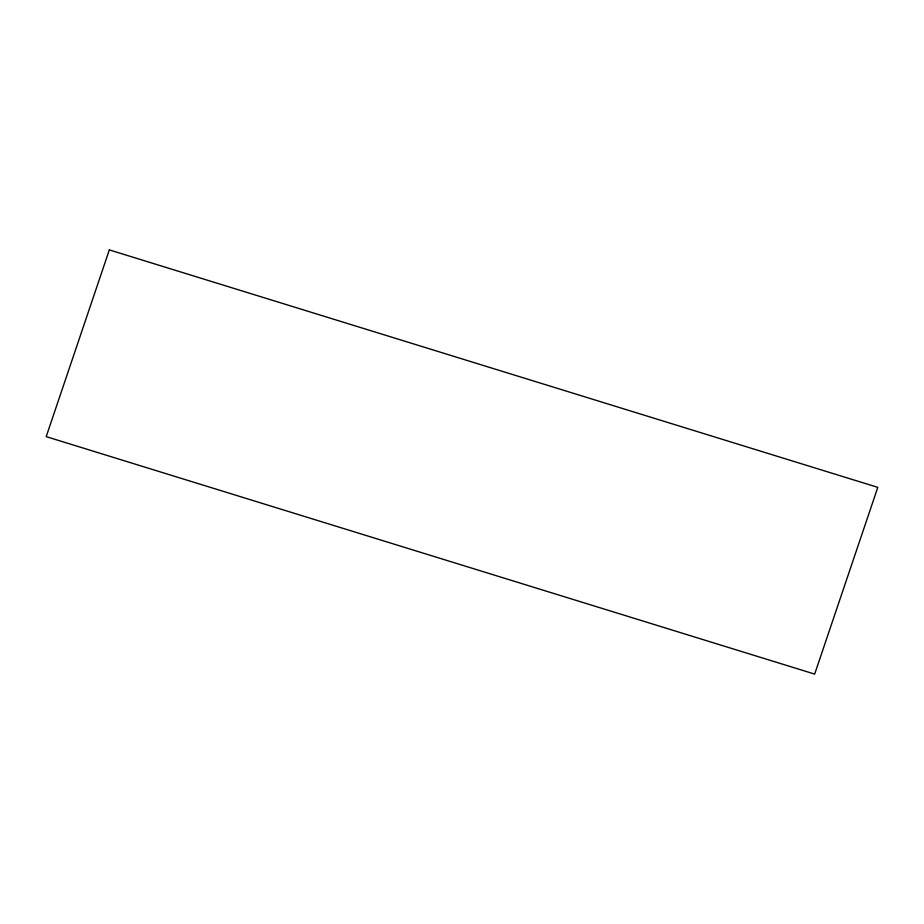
<?xml version="1.0" encoding="UTF-8"?>
<svg xmlns="http://www.w3.org/2000/svg" width="924" height="924" viewBox="0 0 924 924"><rect width="100%" height="100%" fill="white"/><g stroke="black" fill="none" stroke-linecap="round" stroke-linejoin="round"><path stroke-width="1.39" d="M109.332 249.907L46.2 436.636L814.668 674.093L877.8 487.364L109.332 249.907"/></g></svg>
